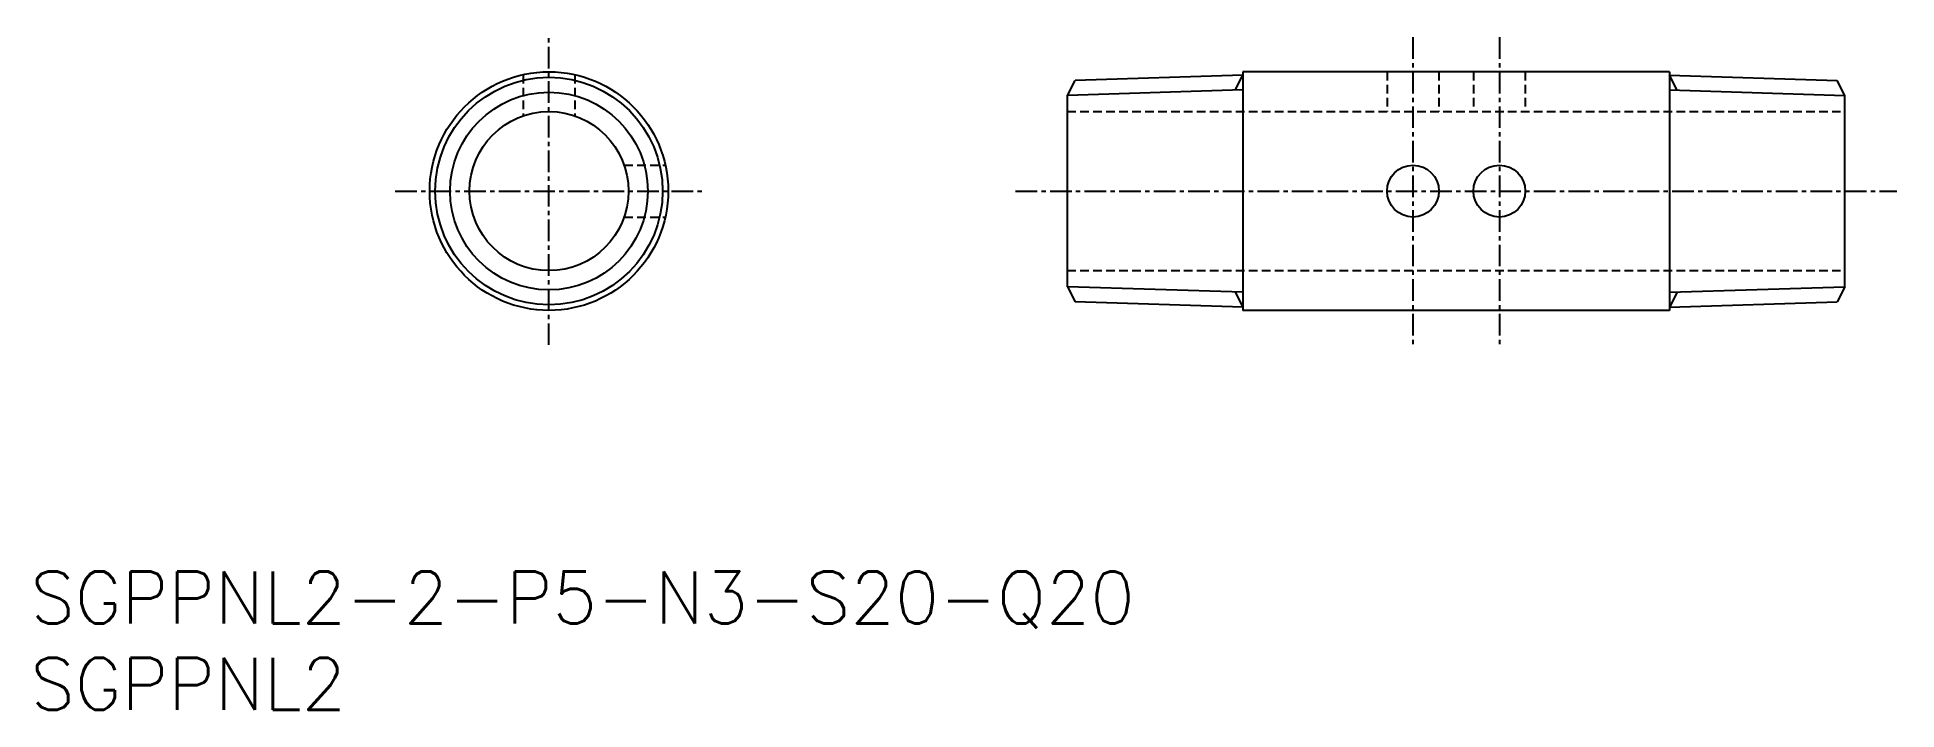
# Model space of a CAD drawing. Extents: x 0 to 108, y 0 to 39.
import ezdxf

# ---------------------------------------------------------------- set-up
doc = ezdxf.new("R2010")
doc.units = 0
doc.linetypes.add('CENTER', pattern=[2, 1.25, -0.25, 0.25, -0.25])
doc.linetypes.add('DASHED', pattern=[0.75, 0.5, -0.25])
doc.layers.get('0').update_dxf_attribs({"linetype": 'CONTINUOUS'})
doc.layers.add('CENTER', color=1, linetype='CENTER')
doc.styles.get("Standard").update_dxf_attribs({"font": 'txt.shx'})

# ---------------------------------------------------------------- blocks, each defined once
blk = doc.blocks.new('*U5')
at = {"color": 7, "linetype": 'CONTINUOUS'}
blk.add_text('SGPPNL2', height=3, dxfattribs=at).set_placement((0, 0))
blk = doc.blocks.new('*U6')
at = {"color": 7, "linetype": 'CONTINUOUS'}
blk.add_text('SGPPNL2-2-P5-N3-S20-Q20', height=3, dxfattribs=at).set_placement((0, 5))

msp = doc.modelspace()

# ---------------------------------------------------------------- linework, layer by layer
at = {"color": 3, "linetype": 'DASHED'}
for p, q in [((28.5, 36.73), (28.5, 34.35)), ((31.5, 36.73), (31.5, 34.35)), ((78.5, 36.9), (78.5, 34.6)), ((81.5, 36.9), (81.5, 34.6)), ((83.5, 36.9), (83.5, 34.6)), ((86.5, 36.9), (86.5, 34.6)), ((60, 34.6), (105, 34.6)), ((34.35, 31.5), (36.73, 31.5)), ((34.35, 28.5), (36.73, 28.5)), ((60, 25.4), (105, 25.4))]:
    msp.add_line(p, q, dxfattribs=at)
at = {"color": 7, "linetype": 'CONTINUOUS'}
for p, q in [((70.16, 36.71), (60.45, 36.4)), ((94.84, 36.9), (70.16, 36.9)), ((70.16, 36.9), (70.16, 23.1)), ((94.84, 36.9), (94.84, 23.1)), ((94.84, 36.71), (104.55, 36.4)), ((60, 35.53), (60.45, 36.4)), ((60, 24.47), (60, 35.53)), ((105, 35.53), (104.55, 36.4)), ((105, 24.47), (105, 35.53)), ((60, 24.47), (60.45, 23.6)), ((105, 24.47), (104.55, 23.6)), ((70.16, 23.29), (60.45, 23.6)), ((94.84, 23.1), (70.16, 23.1)), ((94.84, 23.29), (104.55, 23.6))]:
    msp.add_line(p, q, dxfattribs=at)
at = {"color": 3, "linetype": 'CONTINUOUS'}
for p, q in [((69.71, 35.84), (70.16, 36.71)), ((95.29, 35.84), (94.84, 36.71)), ((70.16, 35.85), (60, 35.53)), ((94.84, 35.85), (105, 35.53)), ((70.16, 24.15), (60, 24.47)), ((69.71, 24.16), (70.16, 23.29)), ((94.84, 24.15), (105, 24.47)), ((95.29, 24.16), (94.84, 23.29))]:
    msp.add_line(p, q, dxfattribs=at)
at = {"color": 7, "linetype": 'CONTINUOUS'}
for centre, radius in [((30, 30), 6.9), ((30, 30), 6.58), ((30, 30), 4.6), ((80, 30), 1.5), ((85, 30), 1.5)]:
    msp.add_circle(centre, radius, dxfattribs=at)
at = {"color": 3, "linetype": 'CONTINUOUS'}
msp.add_circle((30, 30), 5.72, dxfattribs=at)
at = {"layer": 'CENTER', "color": 1, "linetype": 'CENTER'}
for p, q in [((30, 21.1), (30, 38.9)), ((80, 38.9), (80, 21.1)), ((85, 38.9), (85, 21.1)), ((21.1, 30), (38.9, 30)), ((57, 30), (108, 30))]:
    msp.add_line(p, q, dxfattribs=at)

# ---------------------------------------------------------------- block references
at = {"color": 7, "linetype": 'CONTINUOUS'}
for name in ['*U6', '*U5']:
    msp.add_blockref(name, (0, 0), dxfattribs=at)

doc.saveas('drawing.dxf')
